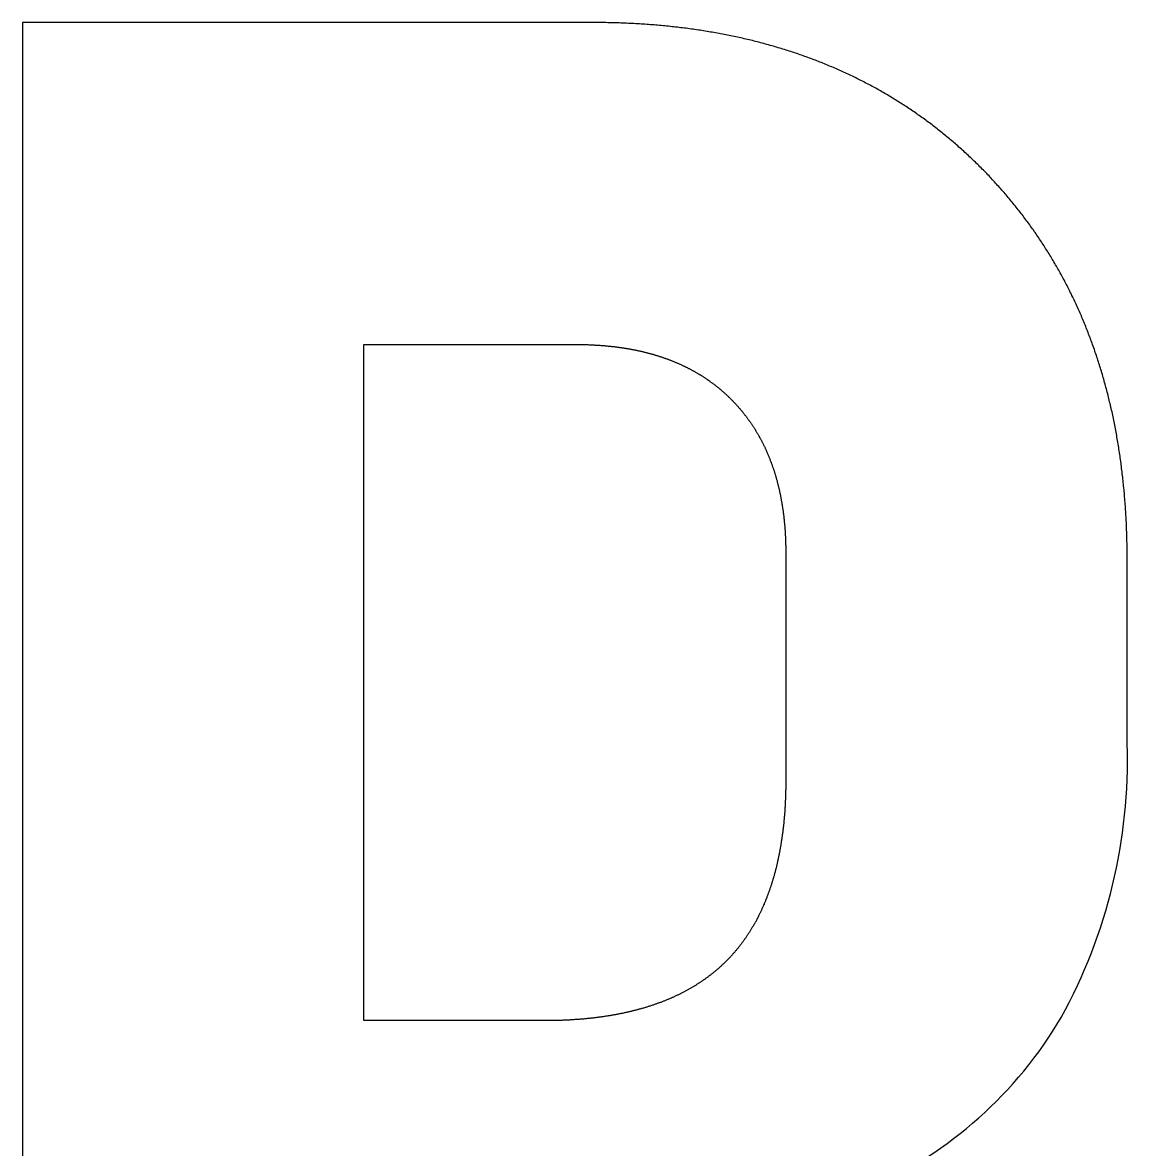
# Model space of a CAD drawing. Header units: millimetres. Extents: x -1211 to -100, y -1155 to 1320.
# Drawn here: x -890.76 to -878.5, y 1239.03 to 1251.53 of the extents above; entities that cross this region are included whole.
import ezdxf

# ---------------------------------------------------------------- set-up
doc = ezdxf.new("R2010")
doc.units = ezdxf.units.MM
doc.layers.get('0').update_dxf_attribs({"lineweight": 25, "true_color": 0xffffff})

msp = doc.modelspace()

# ---------------------------------------------------------------- linework, layer by layer
at = {"color": 5, "true_color": 0x0000ff, "flags": 128}
msp.add_lwpolyline([(-881.363, 1238.598, 0.156907), (-879.238, 1240.491, 0.134483), (-878.505, 1243.527), (-878.505, 1245.563), (-878.506, 1245.584), (-878.506, 1245.605), (-878.506, 1245.626), (-878.506, 1245.647), (-878.506, 1245.668), (-878.506, 1245.689), (-878.507, 1245.71), (-878.507, 1245.731), (-878.507, 1245.752), (-878.508, 1245.773), (-878.508, 1245.794), (-878.509, 1245.815), (-878.51, 1245.836), (-878.51, 1245.856), (-878.511, 1245.877), (-878.512, 1245.898), (-878.513, 1245.918), (-878.513, 1245.939), (-878.514, 1245.96), (-878.515, 1245.98), (-878.516, 1246.001), (-878.517, 1246.021), (-878.518, 1246.042), (-878.52, 1246.062), (-878.521, 1246.083), (-878.522, 1246.103), (-878.523, 1246.123), (-878.525, 1246.143), (-878.526, 1246.164), (-878.528, 1246.184), (-878.529, 1246.204), (-878.531, 1246.224), (-878.532, 1246.244), (-878.534, 1246.265), (-878.536, 1246.285), (-878.537, 1246.305), (-878.539, 1246.325), (-878.541, 1246.345), (-878.543, 1246.365), (-878.545, 1246.384), (-878.547, 1246.404), (-878.549, 1246.424), (-878.551, 1246.444), (-878.553, 1246.464), (-878.555, 1246.483), (-878.557, 1246.503), (-878.56, 1246.523), (-878.562, 1246.542), (-878.564, 1246.562), (-878.567, 1246.581), (-878.569, 1246.601), (-878.572, 1246.621), (-878.574, 1246.64), (-878.577, 1246.659), (-878.58, 1246.679), (-878.582, 1246.698), (-878.585, 1246.717), (-878.588, 1246.737), (-878.591, 1246.756), (-878.594, 1246.775), (-878.597, 1246.794), (-878.6, 1246.814), (-878.603, 1246.833), (-878.606, 1246.852), (-878.609, 1246.871), (-878.612, 1246.89), (-878.616, 1246.909), (-878.619, 1246.928), (-878.622, 1246.947), (-878.626, 1246.966), (-878.629, 1246.985), (-878.633, 1247.003), (-878.636, 1247.022), (-878.64, 1247.041), (-878.643, 1247.06), (-878.647, 1247.078), (-878.651, 1247.097), (-878.655, 1247.116), (-878.659, 1247.134), (-878.662, 1247.153), (-878.666, 1247.171), (-878.67, 1247.19), (-878.674, 1247.208), (-878.679, 1247.227), (-878.683, 1247.245), (-878.687, 1247.264), (-878.691, 1247.282), (-878.695, 1247.3), (-878.7, 1247.318), (-878.704, 1247.337), (-878.709, 1247.355), (-878.713, 1247.373), (-878.718, 1247.391), (-878.722, 1247.409), (-878.727, 1247.427), (-878.731, 1247.445), (-878.736, 1247.463), (-878.741, 1247.481), (-878.746, 1247.499), (-878.751, 1247.517), (-878.756, 1247.535), (-878.761, 1247.553), (-878.766, 1247.571), (-878.771, 1247.588), (-878.776, 1247.606), (-878.781, 1247.624), (-878.786, 1247.641), (-878.792, 1247.659), (-878.797, 1247.677), (-878.802, 1247.694), (-878.808, 1247.712), (-878.813, 1247.729), (-878.819, 1247.747), (-878.824, 1247.764), (-878.83, 1247.782), (-878.835, 1247.799), (-878.841, 1247.816), (-878.847, 1247.834), (-878.853, 1247.851), (-878.859, 1247.868), (-878.865, 1247.885), (-878.87, 1247.902), (-878.876, 1247.92), (-878.883, 1247.937), (-878.889, 1247.954), (-878.895, 1247.971), (-878.901, 1247.988), (-878.907, 1248.005), (-878.914, 1248.022), (-878.92, 1248.039), (-878.926, 1248.055), (-878.933, 1248.072), (-878.939, 1248.089), (-878.946, 1248.106), (-878.952, 1248.123), (-878.959, 1248.139), (-878.966, 1248.156), (-878.973, 1248.173), (-878.979, 1248.189), (-878.986, 1248.206), (-878.993, 1248.222), (-879, 1248.239), (-879.007, 1248.255), (-879.014, 1248.272), (-879.021, 1248.288), (-879.028, 1248.304), (-879.035, 1248.321), (-879.043, 1248.337), (-879.05, 1248.353), (-879.057, 1248.37), (-879.065, 1248.386), (-879.072, 1248.402), (-879.08, 1248.418), (-879.087, 1248.434), (-879.095, 1248.45), (-879.102, 1248.466), (-879.11, 1248.482), (-879.118, 1248.498), (-879.125, 1248.514), (-879.133, 1248.53), (-879.141, 1248.546), (-879.149, 1248.562), (-879.157, 1248.578), (-879.165, 1248.593), (-879.173, 1248.609), (-879.181, 1248.625), (-879.189, 1248.641), (-879.198, 1248.656), (-879.206, 1248.672), (-879.214, 1248.687), (-879.223, 1248.703), (-879.231, 1248.718), (-879.239, 1248.734), (-879.248, 1248.749), (-879.257, 1248.765), (-879.265, 1248.78), (-879.274, 1248.795), (-879.282, 1248.811), (-879.291, 1248.826), (-879.3, 1248.841), (-879.309, 1248.856), (-879.318, 1248.872), (-879.327, 1248.887), (-879.336, 1248.902), (-879.345, 1248.917), (-879.354, 1248.932), (-879.363, 1248.947), (-879.372, 1248.962), (-879.381, 1248.977), (-879.391, 1248.992), (-879.4, 1249.007), (-879.41, 1249.021), (-879.419, 1249.036), (-879.428, 1249.051), (-879.438, 1249.066), (-879.448, 1249.081), (-879.457, 1249.095), (-879.467, 1249.11), (-879.477, 1249.124), (-879.486, 1249.139), (-879.496, 1249.154), (-879.506, 1249.168), (-879.516, 1249.183), (-879.526, 1249.197), (-879.536, 1249.211), (-879.546, 1249.226), (-879.556, 1249.24), (-879.566, 1249.254), (-879.577, 1249.269), (-879.587, 1249.283), (-879.597, 1249.297), (-879.608, 1249.311), (-879.618, 1249.325), (-879.629, 1249.34), (-879.639, 1249.354), (-879.65, 1249.368), (-879.66, 1249.382), (-879.671, 1249.396), (-879.682, 1249.41), (-879.692, 1249.423), (-879.703, 1249.437), (-879.714, 1249.451), (-879.725, 1249.465), (-879.736, 1249.479), (-879.747, 1249.493), (-879.758, 1249.506), (-879.769, 1249.52), (-879.78, 1249.534), (-879.792, 1249.547), (-879.803, 1249.561), (-879.814, 1249.574), (-879.825, 1249.588), (-879.837, 1249.601), (-879.848, 1249.615), (-879.86, 1249.628), (-879.871, 1249.642), (-879.883, 1249.655), (-879.895, 1249.668), (-879.906, 1249.681), (-879.918, 1249.695), (-879.93, 1249.708), (-879.942, 1249.721), (-879.954, 1249.734), (-879.965, 1249.747), (-879.977, 1249.76), (-879.99, 1249.773), (-880.002, 1249.786), (-880.014, 1249.799), (-880.026, 1249.812), (-880.038, 1249.825), (-880.05, 1249.838), (-880.063, 1249.851), (-880.075, 1249.864), (-880.088, 1249.877), (-880.1, 1249.889), (-880.113, 1249.902), (-880.125, 1249.915), (-880.138, 1249.927), (-880.15, 1249.94), (-880.163, 1249.952), (-880.176, 1249.965), (-880.189, 1249.977), (-880.201, 1249.99), (-880.214, 1250.002), (-880.227, 1250.014), (-880.24, 1250.027), (-880.253, 1250.039), (-880.266, 1250.051), (-880.279, 1250.063), (-880.292, 1250.075), (-880.305, 1250.087), (-880.318, 1250.099), (-880.331, 1250.111), (-880.344, 1250.123), (-880.357, 1250.134), (-880.371, 1250.146), (-880.384, 1250.158), (-880.397, 1250.169), (-880.41, 1250.181), (-880.424, 1250.192), (-880.437, 1250.204), (-880.451, 1250.215), (-880.464, 1250.227), (-880.477, 1250.238), (-880.491, 1250.249), (-880.505, 1250.261), (-880.518, 1250.272), (-880.532, 1250.283), (-880.545, 1250.294), (-880.559, 1250.305), (-880.573, 1250.316), (-880.587, 1250.327), (-880.6, 1250.338), (-880.614, 1250.349), (-880.628, 1250.359), (-880.642, 1250.37), (-880.656, 1250.381), (-880.67, 1250.392), (-880.684, 1250.402), (-880.698, 1250.413), (-880.712, 1250.423), (-880.726, 1250.434), (-880.74, 1250.444), (-880.754, 1250.454), (-880.768, 1250.465), (-880.783, 1250.475), (-880.797, 1250.485), (-880.811, 1250.495), (-880.826, 1250.505), (-880.84, 1250.515), (-880.854, 1250.525), (-880.869, 1250.535), (-880.883, 1250.545), (-880.898, 1250.555), (-880.912, 1250.565), (-880.927, 1250.575), (-880.941, 1250.584), (-880.956, 1250.594), (-880.971, 1250.603), (-880.985, 1250.613), (-881, 1250.622), (-881.015, 1250.632), (-881.03, 1250.641), (-881.045, 1250.651), (-881.059, 1250.66), (-881.074, 1250.669), (-881.089, 1250.678), (-881.104, 1250.688), (-881.119, 1250.697), (-881.134, 1250.706), (-881.149, 1250.715), (-881.164, 1250.724), (-881.18, 1250.733), (-881.195, 1250.741), (-881.21, 1250.75), (-881.225, 1250.759), (-881.24, 1250.768), (-881.256, 1250.776), (-881.271, 1250.785), (-881.287, 1250.794), (-881.302, 1250.802), (-881.317, 1250.81), (-881.333, 1250.819), (-881.348, 1250.827), (-881.364, 1250.836), (-881.379, 1250.844), (-881.395, 1250.852), (-881.411, 1250.86), (-881.426, 1250.868), (-881.442, 1250.876), (-881.458, 1250.884), (-881.474, 1250.892), (-881.489, 1250.9), (-881.505, 1250.908), (-881.521, 1250.916), (-881.537, 1250.924), (-881.553, 1250.931), (-881.569, 1250.939), (-881.585, 1250.947), (-881.601, 1250.954), (-881.617, 1250.962), (-881.633, 1250.969), (-881.65, 1250.977), (-881.666, 1250.984), (-881.682, 1250.991), (-881.698, 1250.999), (-881.714, 1251.006), (-881.731, 1251.013), (-881.747, 1251.02), (-881.764, 1251.027), (-881.78, 1251.034), (-881.796, 1251.041), (-881.813, 1251.048), (-881.829, 1251.055), (-881.846, 1251.062), (-881.863, 1251.068), (-881.879, 1251.075), (-881.896, 1251.082), (-881.913, 1251.088), (-881.929, 1251.095), (-881.946, 1251.102), (-881.963, 1251.108), (-881.98, 1251.114), (-881.997, 1251.121), (-882.013, 1251.127), (-882.03, 1251.133), (-882.047, 1251.14), (-882.064, 1251.146), (-882.081, 1251.152), (-882.098, 1251.158), (-882.116, 1251.164), (-882.133, 1251.17), (-882.15, 1251.176), (-882.167, 1251.182), (-882.184, 1251.188), (-882.202, 1251.193), (-882.219, 1251.199), (-882.236, 1251.205), (-882.254, 1251.21), (-882.271, 1251.216), (-882.288, 1251.222), (-882.306, 1251.227), (-882.323, 1251.232), (-882.341, 1251.238), (-882.359, 1251.243), (-882.376, 1251.248), (-882.394, 1251.254), (-882.411, 1251.259), (-882.429, 1251.264), (-882.447, 1251.269), (-882.465, 1251.274), (-882.482, 1251.279), (-882.5, 1251.284), (-882.518, 1251.289), (-882.536, 1251.294), (-882.554, 1251.299), (-882.572, 1251.303), (-882.59, 1251.308), (-882.608, 1251.313), (-882.626, 1251.317), (-882.644, 1251.322), (-882.662, 1251.326), (-882.681, 1251.331), (-882.699, 1251.335), (-882.717, 1251.339), (-882.735, 1251.344), (-882.754, 1251.348), (-882.772, 1251.352), (-882.79, 1251.356), (-882.809, 1251.36), (-882.827, 1251.364), (-882.846, 1251.368), (-882.864, 1251.372), (-882.883, 1251.376), (-882.901, 1251.38), (-882.92, 1251.384), (-882.939, 1251.388), (-882.957, 1251.391), (-882.976, 1251.395), (-882.995, 1251.399), (-883.014, 1251.402), (-883.032, 1251.406), (-883.051, 1251.409), (-883.07, 1251.412), (-883.089, 1251.416), (-883.108, 1251.419), (-883.127, 1251.422), (-883.146, 1251.425), (-883.165, 1251.429), (-883.184, 1251.432), (-883.203, 1251.435), (-883.223, 1251.438), (-883.242, 1251.441), (-883.261, 1251.444), (-883.28, 1251.446), (-883.3, 1251.449), (-883.319, 1251.452), (-883.338, 1251.455), (-883.358, 1251.457), (-883.377, 1251.46), (-883.397, 1251.463), (-883.416, 1251.465), (-883.436, 1251.468), (-883.455, 1251.47), (-883.475, 1251.472), (-883.494, 1251.475), (-883.514, 1251.477), (-883.534, 1251.479), (-883.553, 1251.481), (-883.573, 1251.483), (-883.593, 1251.485), (-883.613, 1251.487), (-883.633, 1251.489), (-883.653, 1251.491), (-883.673, 1251.493), (-883.693, 1251.495), (-883.713, 1251.497), (-883.733, 1251.498), (-883.753, 1251.5), (-883.773, 1251.502), (-883.793, 1251.503), (-883.813, 1251.505), (-883.833, 1251.506), (-883.854, 1251.508), (-883.874, 1251.509), (-883.894, 1251.51), (-883.914, 1251.512), (-883.935, 1251.513), (-883.955, 1251.514), (-883.976, 1251.515), (-883.996, 1251.516), (-884.017, 1251.517), (-884.037, 1251.518), (-884.058, 1251.519), (-884.078, 1251.52), (-884.099, 1251.521), (-884.12, 1251.521), (-884.14, 1251.522), (-884.161, 1251.523), (-884.182, 1251.523), (-884.203, 1251.524), (-884.224, 1251.525), (-884.245, 1251.525), (-884.265, 1251.525), (-884.286, 1251.526), (-884.307, 1251.526), (-884.328, 1251.526), (-884.35, 1251.527), (-884.371, 1251.527), (-884.392, 1251.527), (-884.413, 1251.527), (-884.434, 1251.527), (-890.755, 1251.527), (-890.755, 1226.527)], format="xyb", dxfattribs=at)
msp.add_lwpolyline([(-882.291, 1243.134), (-882.291, 1243.124), (-882.291, 1243.113), (-882.291, 1243.102), (-882.291, 1243.092), (-882.291, 1243.081), (-882.292, 1243.071), (-882.292, 1243.061), (-882.292, 1243.05), (-882.292, 1243.04), (-882.292, 1243.029), (-882.292, 1243.019), (-882.293, 1243.008), (-882.293, 1242.998), (-882.293, 1242.988), (-882.293, 1242.978), (-882.294, 1242.967), (-882.294, 1242.957), (-882.294, 1242.947), (-882.295, 1242.937), (-882.295, 1242.926), (-882.296, 1242.916), (-882.296, 1242.906), (-882.297, 1242.896), (-882.297, 1242.886), (-882.298, 1242.876), (-882.298, 1242.866), (-882.299, 1242.856), (-882.299, 1242.846), (-882.3, 1242.836), (-882.3, 1242.826), (-882.301, 1242.816), (-882.302, 1242.806), (-882.302, 1242.796), (-882.303, 1242.786), (-882.304, 1242.776), (-882.304, 1242.766), (-882.305, 1242.756), (-882.306, 1242.747), (-882.307, 1242.737), (-882.307, 1242.727), (-882.308, 1242.717), (-882.309, 1242.708), (-882.31, 1242.698), (-882.311, 1242.688), (-882.312, 1242.679), (-882.313, 1242.669), (-882.313, 1242.659), (-882.314, 1242.65), (-882.315, 1242.64), (-882.316, 1242.631), (-882.317, 1242.621), (-882.318, 1242.612), (-882.32, 1242.602), (-882.321, 1242.593), (-882.322, 1242.583), (-882.323, 1242.574), (-882.324, 1242.564), (-882.325, 1242.555), (-882.326, 1242.546), (-882.327, 1242.536), (-882.329, 1242.527), (-882.33, 1242.518), (-882.331, 1242.508), (-882.332, 1242.499), (-882.334, 1242.49), (-882.335, 1242.481), (-882.336, 1242.472), (-882.338, 1242.462), (-882.339, 1242.453), (-882.341, 1242.444), (-882.342, 1242.435), (-882.343, 1242.426), (-882.345, 1242.417), (-882.346, 1242.408), (-882.348, 1242.399), (-882.349, 1242.39), (-882.351, 1242.381), (-882.353, 1242.372), (-882.354, 1242.363), (-882.356, 1242.354), (-882.357, 1242.345), (-882.359, 1242.336), (-882.361, 1242.327), (-882.362, 1242.319), (-882.364, 1242.31), (-882.366, 1242.301), (-882.368, 1242.292), (-882.369, 1242.283), (-882.371, 1242.275), (-882.373, 1242.266), (-882.375, 1242.257), (-882.377, 1242.249), (-882.378, 1242.24), (-882.38, 1242.231), (-882.382, 1242.223), (-882.384, 1242.214), (-882.386, 1242.206), (-882.388, 1242.197), (-882.39, 1242.189), (-882.392, 1242.18), (-882.394, 1242.172), (-882.396, 1242.163), (-882.398, 1242.155), (-882.4, 1242.146), (-882.402, 1242.138), (-882.404, 1242.13), (-882.407, 1242.121), (-882.409, 1242.113), (-882.411, 1242.105), (-882.413, 1242.096), (-882.415, 1242.088), (-882.418, 1242.08), (-882.42, 1242.072), (-882.422, 1242.064), (-882.425, 1242.055), (-882.427, 1242.047), (-882.429, 1242.039), (-882.432, 1242.031), (-882.434, 1242.023), (-882.436, 1242.015), (-882.439, 1242.007), (-882.441, 1241.999), (-882.444, 1241.991), (-882.446, 1241.983), (-882.449, 1241.975), (-882.451, 1241.967), (-882.454, 1241.959), (-882.456, 1241.951), (-882.459, 1241.943), (-882.462, 1241.935), (-882.464, 1241.928), (-882.467, 1241.92), (-882.47, 1241.912), (-882.472, 1241.904), (-882.475, 1241.897), (-882.478, 1241.889), (-882.48, 1241.881), (-882.483, 1241.873), (-882.486, 1241.866), (-882.489, 1241.858), (-882.492, 1241.85), (-882.494, 1241.843), (-882.497, 1241.835), (-882.5, 1241.828), (-882.503, 1241.82), (-882.506, 1241.813), (-882.509, 1241.805), (-882.512, 1241.798), (-882.515, 1241.79), (-882.518, 1241.783), (-882.521, 1241.775), (-882.524, 1241.768), (-882.527, 1241.761), (-882.53, 1241.753), (-882.533, 1241.746), (-882.537, 1241.739), (-882.54, 1241.732), (-882.543, 1241.724), (-882.546, 1241.717), (-882.549, 1241.71), (-882.553, 1241.703), (-882.556, 1241.695), (-882.559, 1241.688), (-882.562, 1241.681), (-882.566, 1241.674), (-882.569, 1241.667), (-882.572, 1241.66), (-882.576, 1241.653), (-882.579, 1241.646), (-882.583, 1241.639), (-882.586, 1241.632), (-882.589, 1241.625), (-882.593, 1241.618), (-882.596, 1241.611), (-882.6, 1241.604), (-882.603, 1241.597), (-882.607, 1241.59), (-882.611, 1241.584), (-882.614, 1241.577), (-882.618, 1241.57), (-882.621, 1241.563), (-882.625, 1241.557), (-882.629, 1241.55), (-882.633, 1241.543), (-882.636, 1241.536), (-882.64, 1241.53), (-882.644, 1241.523), (-882.648, 1241.516), (-882.651, 1241.51), (-882.655, 1241.503), (-882.659, 1241.497), (-882.663, 1241.49), (-882.667, 1241.484), (-882.671, 1241.477), (-882.675, 1241.471), (-882.679, 1241.464), (-882.682, 1241.458), (-882.686, 1241.451), (-882.69, 1241.445), (-882.694, 1241.439), (-882.699, 1241.432), (-882.703, 1241.426), (-882.707, 1241.42), (-882.711, 1241.413), (-882.715, 1241.407), (-882.719, 1241.401), (-882.723, 1241.395), (-882.727, 1241.389), (-882.732, 1241.382), (-882.736, 1241.376), (-882.74, 1241.37), (-882.744, 1241.364), (-882.749, 1241.358), (-882.753, 1241.352), (-882.757, 1241.346), (-882.762, 1241.34), (-882.766, 1241.334), (-882.77, 1241.328), (-882.775, 1241.322), (-882.779, 1241.316), (-882.784, 1241.31), (-882.788, 1241.304), (-882.793, 1241.298), (-882.797, 1241.292), (-882.802, 1241.287), (-882.806, 1241.281), (-882.811, 1241.275), (-882.815, 1241.269), (-882.82, 1241.263), (-882.825, 1241.258), (-882.829, 1241.252), (-882.834, 1241.246), (-882.839, 1241.241), (-882.843, 1241.235), (-882.848, 1241.229), (-882.853, 1241.224), (-882.857, 1241.218), (-882.862, 1241.213), (-882.867, 1241.207), (-882.872, 1241.202), (-882.877, 1241.196), (-882.882, 1241.191), (-882.887, 1241.185), (-882.891, 1241.18), (-882.896, 1241.174), (-882.901, 1241.169), (-882.906, 1241.164), (-882.911, 1241.158), (-882.916, 1241.153), (-882.921, 1241.148), (-882.926, 1241.142), (-882.931, 1241.137), (-882.937, 1241.132), (-882.942, 1241.127), (-882.947, 1241.122), (-882.952, 1241.116), (-882.957, 1241.111), (-882.962, 1241.106), (-882.967, 1241.101), (-882.973, 1241.096), (-882.978, 1241.091), (-882.983, 1241.086), (-882.989, 1241.081), (-882.994, 1241.076), (-882.999, 1241.071), (-883.005, 1241.066), (-883.01, 1241.061), (-883.015, 1241.056), (-883.021, 1241.051), (-883.026, 1241.046), (-883.032, 1241.041), (-883.037, 1241.036), (-883.043, 1241.032), (-883.048, 1241.027), (-883.054, 1241.022), (-883.059, 1241.017), (-883.065, 1241.012), (-883.071, 1241.008), (-883.076, 1241.003), (-883.082, 1240.998), (-883.088, 1240.994), (-883.093, 1240.989), (-883.099, 1240.984), (-883.105, 1240.98), (-883.111, 1240.975), (-883.116, 1240.971), (-883.122, 1240.966), (-883.128, 1240.961), (-883.134, 1240.957), (-883.14, 1240.952), (-883.146, 1240.948), (-883.152, 1240.944), (-883.157, 1240.939), (-883.163, 1240.935), (-883.169, 1240.93), (-883.175, 1240.926), (-883.181, 1240.922), (-883.187, 1240.917), (-883.194, 1240.913), (-883.2, 1240.909), (-883.206, 1240.904), (-883.212, 1240.9), (-883.218, 1240.896), (-883.224, 1240.892), (-883.23, 1240.888), (-883.237, 1240.883), (-883.243, 1240.879), (-883.249, 1240.875), (-883.255, 1240.871), (-883.262, 1240.867), (-883.268, 1240.863), (-883.274, 1240.859), (-883.281, 1240.855), (-883.287, 1240.851), (-883.293, 1240.847), (-883.3, 1240.843), (-883.306, 1240.839), (-883.313, 1240.835), (-883.319, 1240.831), (-883.326, 1240.827), (-883.332, 1240.823), (-883.339, 1240.82), (-883.345, 1240.816), (-883.352, 1240.812), (-883.359, 1240.808), (-883.365, 1240.804), (-883.372, 1240.801), (-883.379, 1240.797), (-883.385, 1240.793), (-883.392, 1240.79), (-883.399, 1240.786), (-883.406, 1240.782), (-883.412, 1240.779), (-883.419, 1240.775), (-883.426, 1240.771), (-883.433, 1240.768), (-883.44, 1240.764), (-883.447, 1240.761), (-883.454, 1240.757), (-883.46, 1240.754), (-883.467, 1240.75), (-883.474, 1240.747), (-883.481, 1240.744), (-883.488, 1240.74), (-883.495, 1240.737), (-883.503, 1240.733), (-883.51, 1240.73), (-883.517, 1240.727), (-883.524, 1240.723), (-883.531, 1240.72), (-883.538, 1240.717), (-883.545, 1240.714), (-883.553, 1240.711), (-883.56, 1240.707), (-883.567, 1240.704), (-883.574, 1240.701), (-883.582, 1240.698), (-883.589, 1240.695), (-883.596, 1240.692), (-883.604, 1240.689), (-883.611, 1240.686), (-883.618, 1240.682), (-883.626, 1240.679), (-883.633, 1240.676), (-883.641, 1240.673), (-883.648, 1240.671), (-883.656, 1240.668), (-883.663, 1240.665), (-883.671, 1240.662), (-883.678, 1240.659), (-883.686, 1240.656), (-883.694, 1240.653), (-883.701, 1240.65), (-883.709, 1240.648), (-883.717, 1240.645), (-883.724, 1240.642), (-883.732, 1240.639), (-883.74, 1240.637), (-883.748, 1240.634), (-883.755, 1240.631), (-883.763, 1240.629), (-883.771, 1240.626), (-883.779, 1240.623), (-883.787, 1240.621), (-883.795, 1240.618), (-883.803, 1240.616), (-883.81, 1240.613), (-883.818, 1240.611), (-883.826, 1240.608), (-883.834, 1240.606), (-883.842, 1240.603), (-883.85, 1240.601), (-883.859, 1240.598), (-883.867, 1240.596), (-883.875, 1240.594), (-883.883, 1240.591), (-883.891, 1240.589), (-883.899, 1240.587), (-883.907, 1240.584), (-883.916, 1240.582), (-883.924, 1240.58), (-883.932, 1240.578), (-883.94, 1240.575), (-883.949, 1240.573), (-883.957, 1240.571), (-883.965, 1240.569), (-883.974, 1240.567), (-883.982, 1240.565), (-883.99, 1240.563), (-883.999, 1240.561), (-884.007, 1240.558), (-884.016, 1240.556), (-884.024, 1240.554), (-884.033, 1240.552), (-884.041, 1240.55), (-884.05, 1240.549), (-884.058, 1240.547), (-884.067, 1240.545), (-884.076, 1240.543), (-884.084, 1240.541), (-884.093, 1240.539), (-884.102, 1240.537), (-884.11, 1240.535), (-884.119, 1240.534), (-884.128, 1240.532), (-884.137, 1240.53), (-884.145, 1240.528), (-884.154, 1240.527), (-884.163, 1240.525), (-884.172, 1240.523), (-884.181, 1240.522), (-884.19, 1240.52), (-884.198, 1240.519), (-884.207, 1240.517), (-884.216, 1240.515), (-884.225, 1240.514), (-884.234, 1240.512), (-884.243, 1240.511), (-884.252, 1240.509), (-884.261, 1240.508), (-884.271, 1240.506), (-884.28, 1240.505), (-884.289, 1240.504), (-884.298, 1240.502), (-884.307, 1240.501), (-884.316, 1240.5), (-884.325, 1240.498), (-884.335, 1240.497), (-884.344, 1240.496), (-884.353, 1240.494), (-884.363, 1240.493), (-884.372, 1240.492), (-884.381, 1240.491), (-884.391, 1240.49), (-884.4, 1240.488), (-884.409, 1240.487), (-884.419, 1240.486), (-884.428, 1240.485), (-884.438, 1240.484), (-884.447, 1240.483), (-884.457, 1240.482), (-884.466, 1240.481), (-884.476, 1240.48), (-884.485, 1240.479), (-884.495, 1240.478), (-884.505, 1240.477), (-884.514, 1240.476), (-884.524, 1240.475), (-884.534, 1240.474), (-884.543, 1240.473), (-884.553, 1240.473), (-884.563, 1240.472), (-884.572, 1240.471), (-884.582, 1240.47), (-884.592, 1240.469), (-884.602, 1240.469), (-884.612, 1240.468), (-884.622, 1240.467), (-884.631, 1240.467), (-884.641, 1240.466), (-884.651, 1240.465), (-884.661, 1240.465), (-884.671, 1240.464), (-884.681, 1240.464), (-884.691, 1240.463), (-884.701, 1240.462), (-884.711, 1240.462), (-884.721, 1240.461), (-884.732, 1240.461), (-884.742, 1240.461), (-884.752, 1240.46), (-884.762, 1240.46), (-884.772, 1240.459), (-884.782, 1240.459), (-884.793, 1240.459), (-884.803, 1240.458), (-884.813, 1240.458), (-884.823, 1240.458), (-884.834, 1240.457), (-884.844, 1240.457), (-884.854, 1240.457), (-884.865, 1240.457), (-884.875, 1240.456), (-884.886, 1240.456), (-884.896, 1240.456), (-884.907, 1240.456), (-884.917, 1240.456), (-884.928, 1240.456), (-884.938, 1240.456), (-884.949, 1240.456), (-884.959, 1240.456), (-884.97, 1240.456), (-886.97, 1240.456), (-886.97, 1247.956), (-884.613, 1247.956), (-884.604, 1247.956), (-884.595, 1247.956), (-884.587, 1247.956), (-884.578, 1247.955), (-884.57, 1247.955), (-884.561, 1247.955), (-884.552, 1247.955), (-884.544, 1247.955), (-884.535, 1247.955), (-884.527, 1247.955), (-884.518, 1247.955), (-884.51, 1247.954), (-884.501, 1247.954), (-884.493, 1247.954), (-884.485, 1247.954), (-884.476, 1247.953), (-884.468, 1247.953), (-884.459, 1247.953), (-884.451, 1247.952), (-884.443, 1247.952), (-884.434, 1247.952), (-884.426, 1247.951), (-884.418, 1247.951), (-884.409, 1247.95), (-884.401, 1247.95), (-884.393, 1247.949), (-884.385, 1247.949), (-884.376, 1247.948), (-884.368, 1247.948), (-884.36, 1247.947), (-884.352, 1247.947), (-884.344, 1247.946), (-884.336, 1247.946), (-884.327, 1247.945), (-884.319, 1247.944), (-884.311, 1247.944), (-884.303, 1247.943), (-884.295, 1247.942), (-884.287, 1247.942), (-884.279, 1247.941), (-884.271, 1247.94), (-884.263, 1247.939), (-884.255, 1247.939), (-884.247, 1247.938), (-884.239, 1247.937), (-884.231, 1247.936), (-884.223, 1247.935), (-884.215, 1247.934), (-884.207, 1247.933), (-884.199, 1247.932), (-884.191, 1247.932), (-884.183, 1247.931), (-884.176, 1247.93), (-884.168, 1247.929), (-884.16, 1247.928), (-884.152, 1247.927), (-884.144, 1247.926), (-884.137, 1247.924), (-884.129, 1247.923), (-884.121, 1247.922), (-884.113, 1247.921), (-884.106, 1247.92), (-884.098, 1247.919), (-884.09, 1247.918), (-884.083, 1247.916), (-884.075, 1247.915), (-884.067, 1247.914), (-884.06, 1247.913), (-884.052, 1247.912), (-884.045, 1247.91), (-884.037, 1247.909), (-884.029, 1247.908), (-884.022, 1247.906), (-884.014, 1247.905), (-884.007, 1247.904), (-883.999, 1247.902), (-883.992, 1247.901), (-883.984, 1247.899), (-883.977, 1247.898), (-883.969, 1247.896), (-883.962, 1247.895), (-883.955, 1247.893), (-883.947, 1247.892), (-883.94, 1247.89), (-883.933, 1247.889), (-883.925, 1247.887), (-883.918, 1247.886), (-883.911, 1247.884), (-883.903, 1247.882), (-883.896, 1247.881), (-883.889, 1247.879), (-883.881, 1247.877), (-883.874, 1247.876), (-883.867, 1247.874), (-883.86, 1247.872), (-883.853, 1247.87), (-883.845, 1247.868), (-883.838, 1247.867), (-883.831, 1247.865), (-883.824, 1247.863), (-883.817, 1247.861), (-883.81, 1247.859), (-883.803, 1247.857), (-883.796, 1247.855), (-883.789, 1247.853), (-883.782, 1247.852), (-883.774, 1247.85), (-883.767, 1247.848), (-883.76, 1247.846), (-883.753, 1247.844), (-883.747, 1247.841), (-883.74, 1247.839), (-883.733, 1247.837), (-883.726, 1247.835), (-883.719, 1247.833), (-883.712, 1247.831), (-883.705, 1247.829), (-883.698, 1247.827), (-883.691, 1247.824), (-883.685, 1247.822), (-883.678, 1247.82), (-883.671, 1247.818), (-883.664, 1247.815), (-883.657, 1247.813), (-883.651, 1247.811), (-883.644, 1247.809), (-883.637, 1247.806), (-883.63, 1247.804), (-883.624, 1247.801), (-883.617, 1247.799), (-883.61, 1247.797), (-883.604, 1247.794), (-883.597, 1247.792), (-883.591, 1247.789), (-883.584, 1247.787), (-883.577, 1247.784), (-883.571, 1247.782), (-883.564, 1247.779), (-883.558, 1247.777), (-883.551, 1247.774), (-883.545, 1247.771), (-883.538, 1247.769), (-883.532, 1247.766), (-883.525, 1247.764), (-883.519, 1247.761), (-883.512, 1247.758), (-883.506, 1247.755), (-883.5, 1247.753), (-883.493, 1247.75), (-883.487, 1247.747), (-883.481, 1247.744), (-883.474, 1247.742), (-883.468, 1247.739), (-883.462, 1247.736), (-883.455, 1247.733), (-883.449, 1247.73), (-883.443, 1247.727), (-883.436, 1247.724), (-883.43, 1247.721), (-883.424, 1247.718), (-883.418, 1247.715), (-883.412, 1247.712), (-883.405, 1247.709), (-883.399, 1247.706), (-883.393, 1247.703), (-883.387, 1247.7), (-883.381, 1247.697), (-883.375, 1247.694), (-883.369, 1247.691), (-883.363, 1247.688), (-883.357, 1247.685), (-883.351, 1247.682), (-883.345, 1247.678), (-883.339, 1247.675), (-883.333, 1247.672), (-883.327, 1247.669), (-883.321, 1247.665), (-883.315, 1247.662), (-883.309, 1247.659), (-883.303, 1247.655), (-883.297, 1247.652), (-883.291, 1247.649), (-883.285, 1247.645), (-883.279, 1247.642), (-883.274, 1247.639), (-883.268, 1247.635), (-883.262, 1247.632), (-883.256, 1247.628), (-883.25, 1247.625), (-883.245, 1247.621), (-883.239, 1247.618), (-883.233, 1247.614), (-883.227, 1247.611), (-883.222, 1247.607), (-883.216, 1247.603), (-883.21, 1247.6), (-883.205, 1247.596), (-883.199, 1247.592), (-883.194, 1247.589), (-883.188, 1247.585), (-883.182, 1247.581), (-883.177, 1247.578), (-883.171, 1247.574), (-883.166, 1247.57), (-883.16, 1247.566), (-883.155, 1247.562), (-883.149, 1247.559), (-883.144, 1247.555), (-883.138, 1247.551), (-883.133, 1247.547), (-883.127, 1247.543), (-883.122, 1247.539), (-883.116, 1247.535), (-883.111, 1247.531), (-883.106, 1247.527), (-883.1, 1247.523), (-883.095, 1247.519), (-883.09, 1247.515), (-883.084, 1247.511), (-883.079, 1247.507), (-883.074, 1247.503), (-883.068, 1247.499), (-883.063, 1247.495), (-883.058, 1247.491), (-883.053, 1247.487), (-883.048, 1247.482), (-883.042, 1247.478), (-883.037, 1247.474), (-883.032, 1247.47), (-883.027, 1247.466), (-883.022, 1247.461), (-883.017, 1247.457), (-883.011, 1247.453), (-883.006, 1247.448), (-883.001, 1247.444), (-882.996, 1247.44), (-882.991, 1247.435), (-882.986, 1247.431), (-882.981, 1247.426), (-882.976, 1247.422), (-882.971, 1247.418), (-882.966, 1247.413), (-882.961, 1247.409), (-882.956, 1247.404), (-882.951, 1247.4), (-882.947, 1247.395), (-882.942, 1247.39), (-882.937, 1247.386), (-882.932, 1247.381), (-882.927, 1247.377), (-882.922, 1247.372), (-882.917, 1247.367), (-882.913, 1247.363), (-882.908, 1247.358), (-882.903, 1247.353), (-882.898, 1247.348), (-882.894, 1247.344), (-882.889, 1247.339), (-882.884, 1247.334), (-882.88, 1247.329), (-882.875, 1247.325), (-882.87, 1247.32), (-882.866, 1247.315), (-882.861, 1247.31), (-882.856, 1247.305), (-882.852, 1247.3), (-882.847, 1247.295), (-882.843, 1247.29), (-882.838, 1247.286), (-882.834, 1247.281), (-882.829, 1247.276), (-882.825, 1247.271), (-882.82, 1247.266), (-882.816, 1247.261), (-882.812, 1247.256), (-882.807, 1247.251), (-882.803, 1247.246), (-882.798, 1247.24), (-882.794, 1247.235), (-882.79, 1247.23), (-882.786, 1247.225), (-882.781, 1247.22), (-882.777, 1247.215), (-882.773, 1247.21), (-882.769, 1247.205), (-882.764, 1247.199), (-882.76, 1247.194), (-882.756, 1247.189), (-882.752, 1247.184), (-882.748, 1247.178), (-882.744, 1247.173), (-882.74, 1247.168), (-882.736, 1247.163), (-882.731, 1247.157), (-882.727, 1247.152), (-882.723, 1247.147), (-882.719, 1247.141), (-882.715, 1247.136), (-882.712, 1247.13), (-882.708, 1247.125), (-882.704, 1247.12), (-882.7, 1247.114), (-882.696, 1247.109), (-882.692, 1247.103), (-882.688, 1247.098), (-882.684, 1247.092), (-882.681, 1247.087), (-882.677, 1247.081), (-882.673, 1247.076), (-882.669, 1247.07), (-882.665, 1247.065), (-882.662, 1247.059), (-882.658, 1247.053), (-882.654, 1247.048), (-882.651, 1247.042), (-882.647, 1247.036), (-882.643, 1247.031), (-882.64, 1247.025), (-882.636, 1247.019), (-882.633, 1247.014), (-882.629, 1247.008), (-882.626, 1247.002), (-882.622, 1246.996), (-882.619, 1246.991), (-882.615, 1246.985), (-882.612, 1246.979), (-882.608, 1246.973), (-882.605, 1246.967), (-882.601, 1246.962), (-882.598, 1246.956), (-882.595, 1246.95), (-882.591, 1246.944), (-882.588, 1246.938), (-882.585, 1246.932), (-882.581, 1246.926), (-882.578, 1246.92), (-882.575, 1246.914), (-882.572, 1246.908), (-882.568, 1246.902), (-882.565, 1246.896), (-882.562, 1246.89), (-882.559, 1246.884), (-882.556, 1246.878), (-882.553, 1246.872), (-882.55, 1246.866), (-882.546, 1246.86), (-882.543, 1246.854), (-882.54, 1246.848), (-882.537, 1246.841), (-882.534, 1246.835), (-882.531, 1246.829), (-882.528, 1246.823), (-882.525, 1246.817), (-882.522, 1246.81), (-882.52, 1246.804), (-882.517, 1246.798), (-882.514, 1246.792), (-882.511, 1246.785), (-882.508, 1246.779), (-882.505, 1246.773), (-882.502, 1246.766), (-882.5, 1246.76), (-882.497, 1246.754), (-882.494, 1246.747), (-882.491, 1246.741), (-882.489, 1246.734), (-882.486, 1246.728), (-882.483, 1246.722), (-882.481, 1246.715), (-882.478, 1246.709), (-882.475, 1246.702), (-882.473, 1246.696), (-882.47, 1246.689), (-882.468, 1246.683), (-882.465, 1246.676), (-882.463, 1246.669), (-882.46, 1246.663), (-882.458, 1246.656), (-882.455, 1246.65), (-882.453, 1246.643), (-882.45, 1246.636), (-882.448, 1246.63), (-882.445, 1246.623), (-882.443, 1246.616), (-882.441, 1246.61), (-882.438, 1246.603), (-882.436, 1246.596), (-882.434, 1246.589), (-882.431, 1246.583), (-882.429, 1246.576), (-882.427, 1246.569), (-882.425, 1246.562), (-882.422, 1246.555), (-882.42, 1246.549), (-882.418, 1246.542), (-882.416, 1246.535), (-882.414, 1246.528), (-882.412, 1246.521), (-882.409, 1246.514), (-882.407, 1246.507), (-882.405, 1246.5), (-882.403, 1246.493), (-882.401, 1246.486), (-882.399, 1246.479), (-882.397, 1246.472), (-882.395, 1246.465), (-882.393, 1246.458), (-882.391, 1246.451), (-882.389, 1246.444), (-882.388, 1246.437), (-882.386, 1246.43), (-882.384, 1246.423), (-882.382, 1246.416), (-882.38, 1246.409), (-882.378, 1246.401), (-882.377, 1246.394), (-882.375, 1246.387), (-882.373, 1246.38), (-882.371, 1246.373), (-882.37, 1246.365), (-882.368, 1246.358), (-882.366, 1246.351), (-882.365, 1246.344), (-882.363, 1246.336), (-882.361, 1246.329), (-882.36, 1246.322), (-882.358, 1246.314), (-882.357, 1246.307), (-882.355, 1246.3), (-882.353, 1246.292), (-882.352, 1246.285), (-882.35, 1246.277), (-882.349, 1246.27), (-882.348, 1246.262), (-882.346, 1246.255), (-882.345, 1246.248), (-882.343, 1246.24), (-882.342, 1246.232), (-882.341, 1246.225), (-882.339, 1246.217), (-882.338, 1246.21), (-882.337, 1246.202), (-882.335, 1246.195), (-882.334, 1246.187), (-882.333, 1246.179), (-882.332, 1246.172), (-882.33, 1246.164), (-882.329, 1246.157), (-882.328, 1246.149), (-882.327, 1246.141), (-882.326, 1246.133), (-882.325, 1246.126), (-882.323, 1246.118), (-882.322, 1246.11), (-882.321, 1246.102), (-882.32, 1246.095), (-882.319, 1246.087), (-882.318, 1246.079), (-882.317, 1246.071), (-882.316, 1246.063), (-882.315, 1246.055), (-882.314, 1246.048), (-882.313, 1246.04), (-882.313, 1246.032), (-882.312, 1246.024), (-882.311, 1246.016), (-882.31, 1246.008), (-882.309, 1246), (-882.308, 1245.992), (-882.308, 1245.984), (-882.307, 1245.976), (-882.306, 1245.968), (-882.305, 1245.96), (-882.305, 1245.952), (-882.304, 1245.944), (-882.303, 1245.936), (-882.303, 1245.928), (-882.302, 1245.919), (-882.301, 1245.911), (-882.301, 1245.903), (-882.3, 1245.895), (-882.3, 1245.887), (-882.299, 1245.879), (-882.298, 1245.87), (-882.298, 1245.862), (-882.297, 1245.854), (-882.297, 1245.846), (-882.297, 1245.837), (-882.296, 1245.829), (-882.296, 1245.821), (-882.295, 1245.812), (-882.295, 1245.804), (-882.295, 1245.796), (-882.294, 1245.787), (-882.294, 1245.779), (-882.294, 1245.771), (-882.293, 1245.762), (-882.293, 1245.754), (-882.293, 1245.745), (-882.293, 1245.737), (-882.292, 1245.728), (-882.292, 1245.72), (-882.292, 1245.711), (-882.292, 1245.703), (-882.292, 1245.694), (-882.292, 1245.686), (-882.291, 1245.677), (-882.291, 1245.669), (-882.291, 1245.66), (-882.291, 1245.651), (-882.291, 1245.643), (-882.291, 1245.634)], close=True, dxfattribs=at)

doc.saveas('drawing.dxf')
